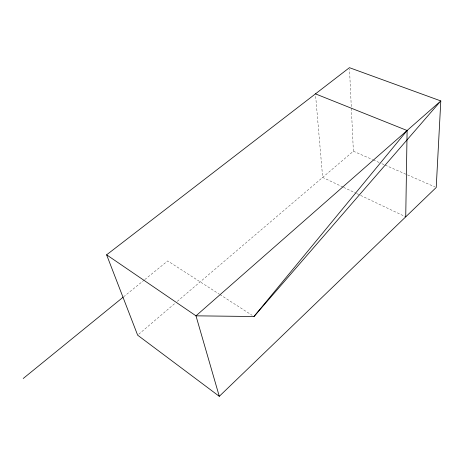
<?xml version="1.0" encoding="UTF-8"?>
<svg xmlns="http://www.w3.org/2000/svg" width="464" height="464" viewBox="0 0 464 464"><rect width="100%" height="100%" fill="white"/><g stroke="black" fill="none" stroke-linecap="round" stroke-linejoin="round"><path stroke-width="0.35" stroke-dasharray="2.32 1.74" d="M138.748 334.242L175.09 303.253M177.294 301.374L353.382 151.218L349.508 69.119M123.575 296.844L144.252 280.024M144.809 279.566L167.719 260.93L219.286 294.153M353.382 151.218L372.604 159.628M373.265 159.918L379.227 162.533M381.878 163.693L384.528 164.853M385.19 165.143L434.89 186.905M342.937 187.033L322.66 177.41L315.584 95.306M343.592 187.346L356.021 193.244M356.677 193.552L359.942 195.106M360.598 195.414L405.733 216.833M219.895 294.541L252.167 315.334"/><path stroke-width="0.7" d="M405.733 216.833L407.102 130.512L315.462 93.867M106.616 254.817L137.646 335.182L219.286 396.32L436.218 187.485L440.8 100.932L349.438 67.68L106.616 254.817L195.982 315.833L253.994 316.512L407.102 130.512M253.994 316.512L440.8 100.932L195.982 315.833L219.286 396.32M23.2 378.502L123.018 297.296"/></g></svg>
